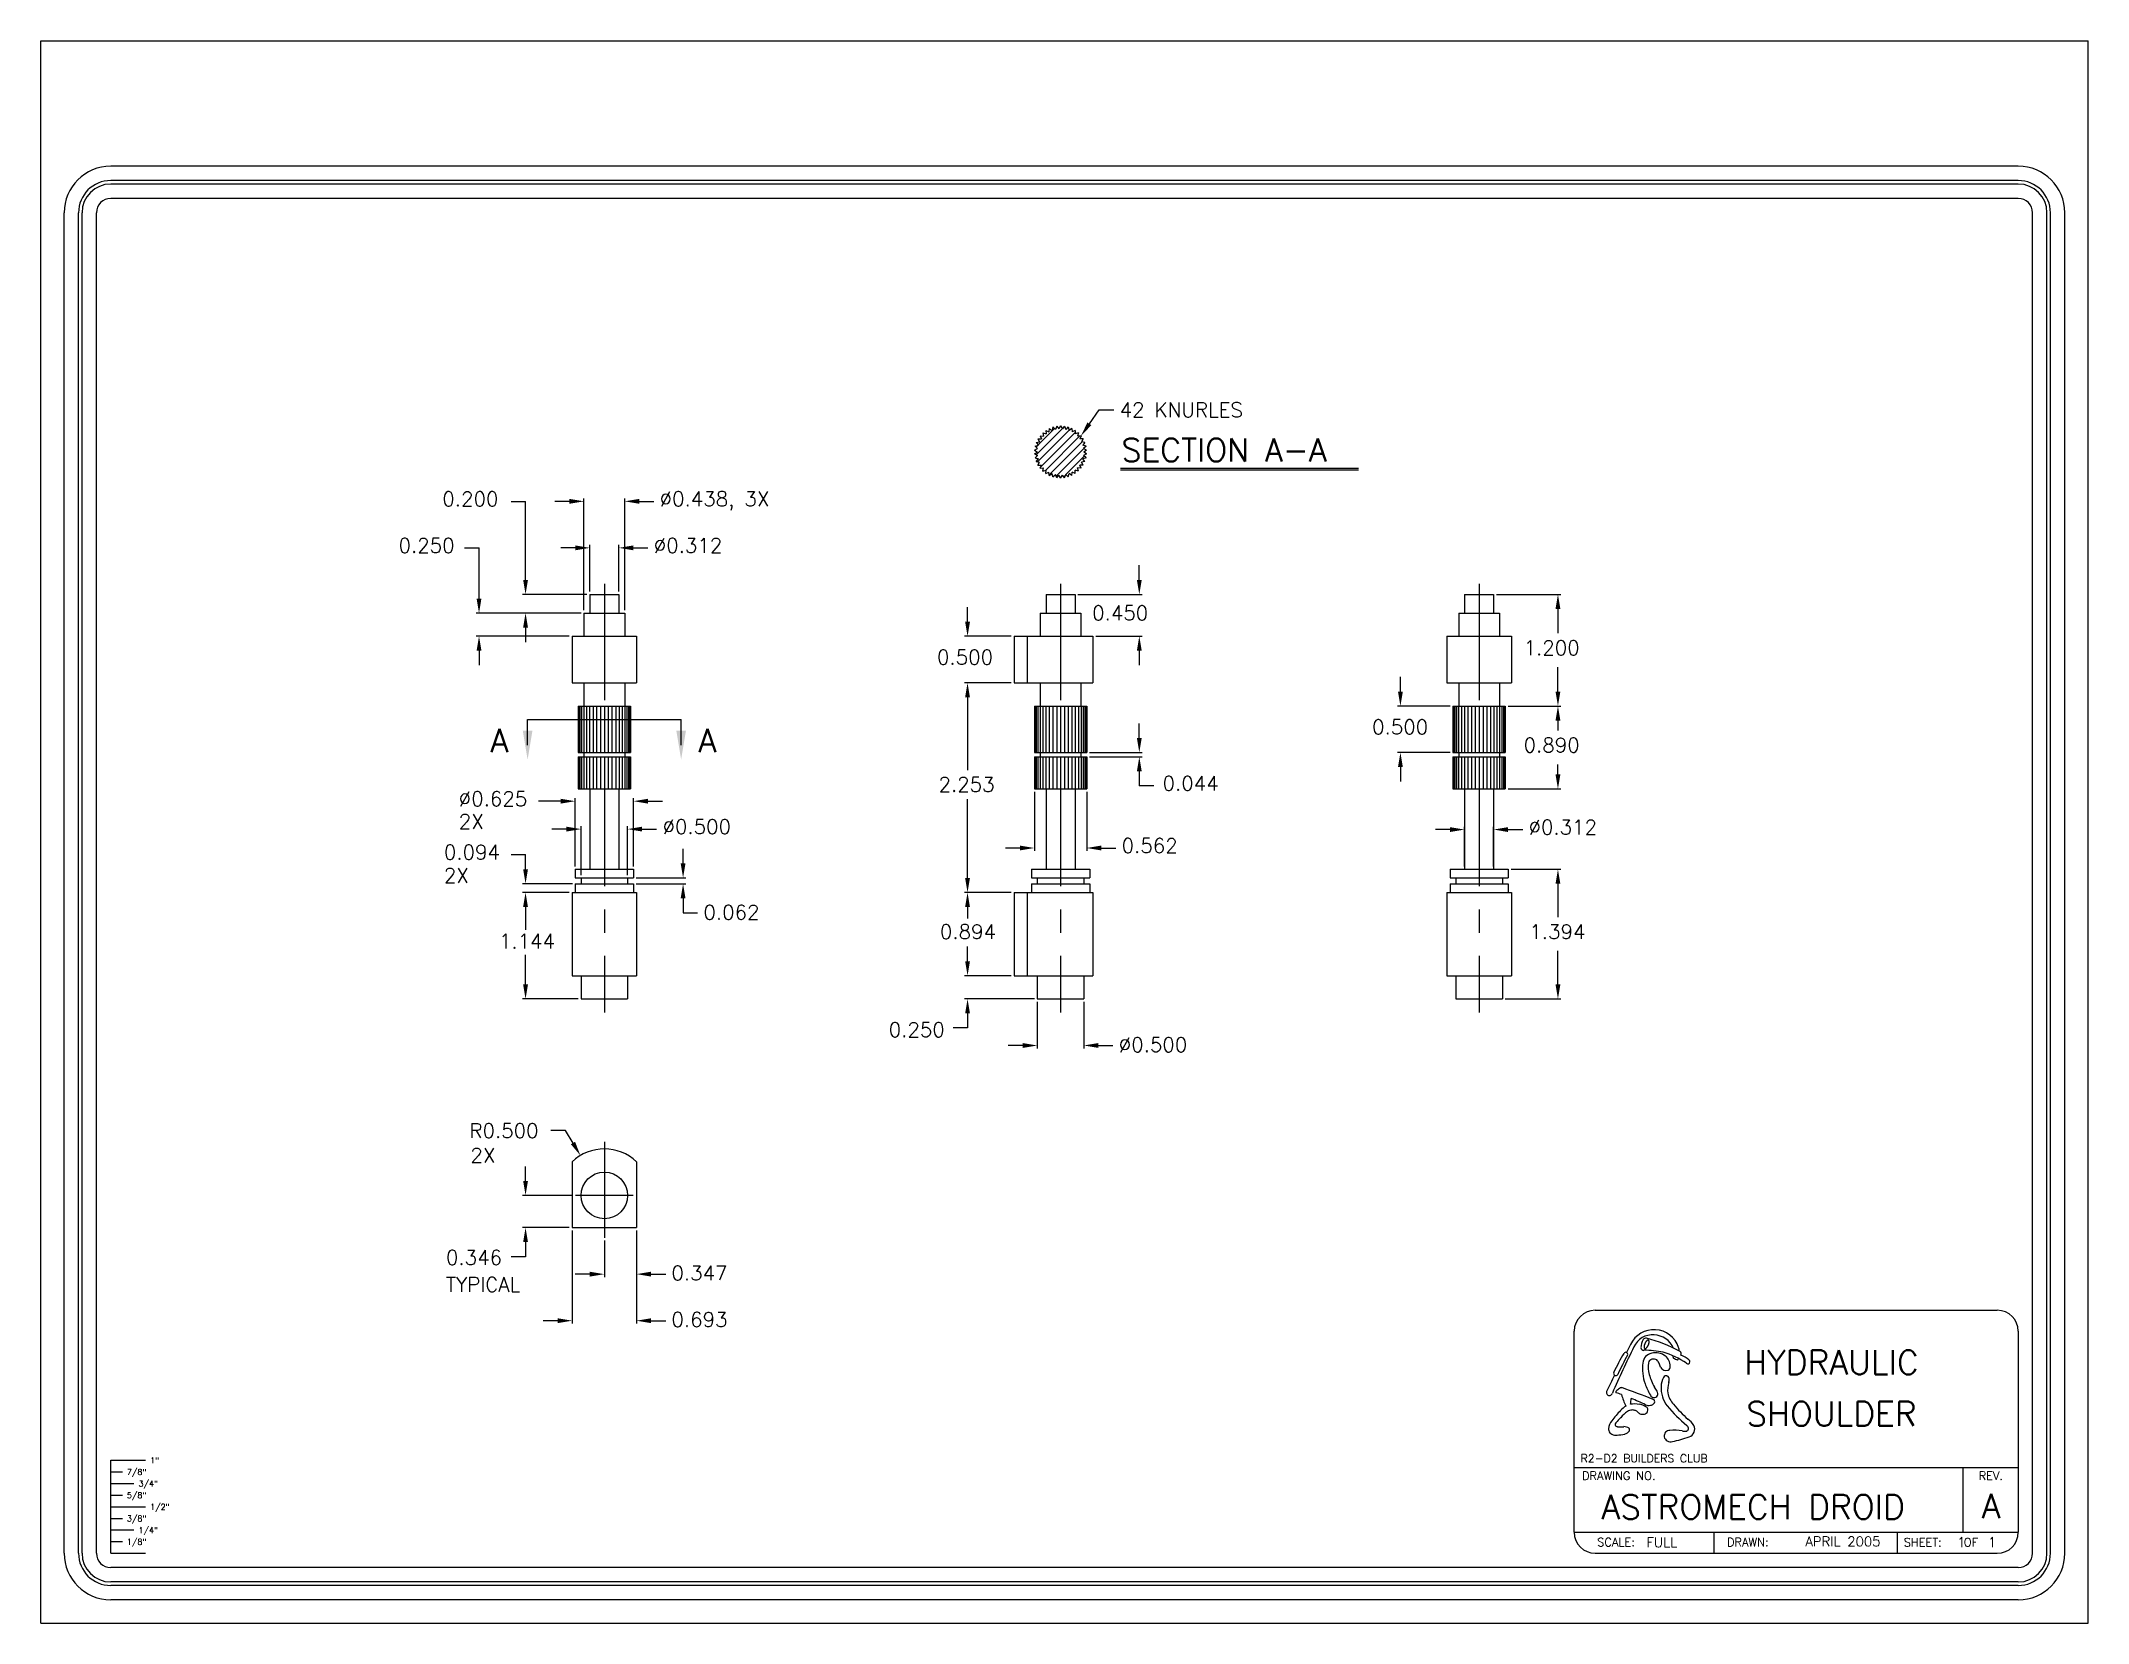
# Model space of a CAD drawing. Extents: x 0 to 22, y 0 to 17.
import ezdxf
from ezdxf.enums import TextEntityAlignment as Align

# ---------------------------------------------------------------- set-up
doc = ezdxf.new("R2010")
doc.units = 0
doc.linetypes.add('CENTER', pattern=[2, 1.25, -0.25, 0.25, -0.25])
doc.layers.get('0').update_dxf_attribs({"linetype": 'CONTINUOUS'})
for name, color, linetype in [('DIMENSION', 1, 'CONTINUOUS'), ('FORM', 5, 'CONTINUOUS'), ('SHOULDER_-_HYDRAULIC', 7, 'CONTINUOUS')]:
    doc.layers.add(name, color=color, linetype=linetype)
doc.styles.get("Standard").update_dxf_attribs({"font": 'simplex.shx'})

msp = doc.modelspace()

# ---------------------------------------------------------------- linework, layer by layer
for p, q in [((0, 0), (0, 17)), ((0, 17), (22, 17)), ((22, 0), (22, 17)), ((0.75, 0.75), (0.75, 1.75)), ((0.75, 1.75), (1.125, 1.75)), ((0.75, 1.625), (0.875, 1.625)), ((0.75, 1.5), (1, 1.5)), ((0.75, 1.375), (0.875, 1.375)), ((0.75, 1.25), (1.125, 1.25)), ((0.75, 1.125), (0.875, 1.125)), ((0.75, 1), (1, 1)), ((0.75, 0.875), (0.875, 0.875)), ((0.75, 0.75), (1.125, 0.75)), ((0, 0), (22, 0))]:
    msp.add_line(p, q)
at = {"layer": 'DIMENSION'}
for p, q in [((11.268, 12.886), (11.373, 13.036)), ((11.373, 13.036), (11.529, 13.036)), ((11.602, 12.41), (14.158, 12.41)), ((11.602, 12.39), (14.158, 12.39)), ((5.052, 12.053), (5.208, 12.053)), ((5.208, 11.209), (5.208, 12.053)), ((5.679, 12.053), (5.523, 12.053)), ((5.836, 10.884), (5.836, 12.084)), ((6.274, 10.884), (6.274, 12.084)), ((6.43, 12.053), (6.586, 12.053)), ((4.552, 11.553), (4.708, 11.553)), ((4.708, 11.009), (4.708, 11.553)), ((5.742, 11.553), (5.586, 11.553)), ((5.899, 11.084), (5.899, 11.584)), ((6.211, 11.084), (6.211, 11.584)), ((6.367, 11.553), (6.523, 11.553)), ((11.804, 11.209), (11.804, 11.366)), ((5.867, 11.053), (5.177, 11.053)), ((11.145, 11.053), (11.835, 11.053)), ((15.643, 11.053), (16.334, 11.053)), ((5.804, 10.853), (4.677, 10.853)), ((5.804, 10.853), (5.177, 10.853)), ((9.958, 10.759), (9.958, 10.916)), ((16.303, 10.897), (16.303, 10.635)), ((5.677, 10.603), (4.677, 10.603)), ((5.208, 10.697), (5.208, 10.541)), ((10.427, 10.603), (9.927, 10.603)), ((11.335, 10.603), (11.835, 10.603)), ((4.708, 10.447), (4.708, 10.291)), ((11.804, 10.447), (11.804, 10.291)), ((14.61, 10.009), (14.61, 10.166)), ((16.303, 10.009), (16.303, 10.272)), ((10.427, 10.103), (9.927, 10.103)), ((10.427, 10.103), (9.927, 10.103)), ((9.958, 9.947), (9.958, 9.791)), ((9.958, 9.947), (9.958, 9.163)), ((5.23, 9.434), (5.23, 9.709)), ((5.23, 9.709), (6.88, 9.709)), ((6.88, 9.434), (6.88, 9.709)), ((15.144, 9.853), (14.578, 9.853)), ((15.768, 9.853), (16.334, 9.853)), ((15.768, 9.853), (16.334, 9.853)), ((16.303, 9.697), (16.303, 9.59)), ((11.804, 9.509), (11.804, 9.666)), ((11.27, 9.353), (11.835, 9.353)), ((11.27, 9.309), (11.835, 9.309)), ((15.144, 9.353), (14.578, 9.353)), ((11.804, 9.153), (11.804, 8.997)), ((14.61, 9.197), (14.61, 9.041)), ((16.303, 9.119), (16.303, 9.227)), ((5.586, 8.831), (5.348, 8.831)), ((5.742, 8.131), (5.742, 8.862)), ((6.367, 8.131), (6.367, 8.862)), ((6.523, 8.831), (6.68, 8.831)), ((9.958, 8.006), (9.958, 8.854)), ((10.677, 8.932), (10.677, 8.297)), ((11.239, 8.932), (11.239, 8.297)), ((11.96, 8.997), (11.804, 8.997)), ((15.768, 8.963), (16.334, 8.963)), ((5.648, 8.531), (5.492, 8.531)), ((5.805, 8.037), (5.805, 8.562)), ((6.305, 8.037), (6.305, 8.562)), ((6.461, 8.531), (6.617, 8.531)), ((15.144, 8.526), (14.988, 8.526)), ((15.3, 8.131), (15.3, 8.557)), ((15.612, 8.131), (15.612, 8.557)), ((15.768, 8.526), (15.925, 8.526)), ((5.052, 8.257), (5.208, 8.257)), ((5.208, 8.1), (5.208, 8.257)), ((6.901, 8.162), (6.901, 8.319)), ((10.521, 8.328), (10.365, 8.328)), ((11.395, 8.328), (11.552, 8.328)), ((5.711, 7.944), (5.177, 7.944)), ((6.398, 8.006), (6.932, 8.006)), ((6.398, 7.944), (6.932, 7.944)), ((15.8, 8.1), (16.334, 8.1)), ((16.303, 7.944), (16.303, 7.585)), ((5.677, 7.85), (5.177, 7.85)), ((5.677, 7.85), (5.177, 7.85)), ((6.901, 7.788), (6.901, 7.632)), ((10.427, 7.85), (9.927, 7.85)), ((10.427, 7.85), (9.927, 7.85)), ((5.208, 7.694), (5.208, 7.45)), ((6.901, 7.632), (7.057, 7.632)), ((9.958, 7.694), (9.958, 7.572)), ((9.958, 7.112), (9.958, 7.27)), ((5.208, 6.862), (5.208, 7.179)), ((16.303, 6.862), (16.303, 7.222)), ((10.427, 6.956), (9.927, 6.956)), ((10.427, 6.956), (9.927, 6.956)), ((5.773, 6.706), (5.177, 6.706)), ((10.677, 6.706), (9.927, 6.706)), ((10.708, 6.675), (10.708, 6.175)), ((11.208, 6.675), (11.208, 6.175)), ((15.737, 6.706), (16.334, 6.706)), ((9.958, 6.394), (9.802, 6.394)), ((9.958, 6.55), (9.958, 6.394)), ((10.552, 6.206), (10.396, 6.206)), ((11.364, 6.206), (11.521, 6.206)), ((5.637, 5.292), (5.481, 5.292)), ((5.718, 5.158), (5.637, 5.292)), ((5.208, 4.751), (5.208, 4.907)), ((5.713, 4.595), (5.177, 4.595)), ((5.677, 4.249), (5.177, 4.249)), ((5.708, 4.218), (5.708, 3.218)), ((6.401, 4.218), (6.401, 3.218)), ((6.401, 4.218), (6.401, 3.718)), ((5.208, 4.093), (5.208, 3.936)), ((6.055, 4.11), (6.055, 3.718)), ((5.208, 3.936), (5.052, 3.936)), ((5.898, 3.749), (5.742, 3.749)), ((6.557, 3.749), (6.714, 3.749)), ((5.552, 3.249), (5.396, 3.249)), ((6.557, 3.249), (6.714, 3.249))]:
    msp.add_line(p, q, dxfattribs=at)
for points in [[(11.289, 12.871), (11.178, 12.758), (11.246, 12.901)], [(5.679, 12.079), (5.679, 12.027), (5.836, 12.053)], [(6.43, 12.079), (6.43, 12.027), (6.274, 12.053)], [(5.742, 11.579), (5.742, 11.527), (5.899, 11.553)], [(6.367, 11.579), (6.367, 11.527), (6.211, 11.553)], [(4.682, 11.009), (4.734, 11.009), (4.708, 10.853)], [(5.182, 11.209), (5.234, 11.209), (5.208, 11.053)], [(11.778, 11.209), (11.83, 11.209), (11.804, 11.053)], [(16.277, 10.897), (16.329, 10.897), (16.303, 11.053)], [(5.182, 10.697), (5.234, 10.697), (5.208, 10.853)], [(4.682, 10.447), (4.734, 10.447), (4.708, 10.603)], [(9.932, 10.759), (9.984, 10.759), (9.958, 10.603)], [(11.778, 10.447), (11.83, 10.447), (11.804, 10.603)], [(9.932, 9.947), (9.984, 9.947), (9.958, 10.103)], [(9.932, 9.947), (9.984, 9.947), (9.958, 10.103)], [(14.584, 10.009), (14.636, 10.009), (14.61, 9.853)], [(16.277, 10.009), (16.329, 10.009), (16.303, 9.853)], [(16.277, 9.697), (16.329, 9.697), (16.303, 9.853)], [(5.178, 9.59), (5.282, 9.59), (5.23, 9.278)], [(6.932, 9.59), (6.828, 9.59), (6.88, 9.278)], [(11.778, 9.509), (11.83, 9.509), (11.804, 9.353)], [(11.778, 9.153), (11.83, 9.153), (11.804, 9.309)], [(14.584, 9.197), (14.636, 9.197), (14.61, 9.353)], [(16.277, 9.119), (16.329, 9.119), (16.303, 8.963)], [(5.586, 8.857), (5.586, 8.805), (5.742, 8.831)], [(6.523, 8.857), (6.523, 8.805), (6.367, 8.831)], [(5.648, 8.557), (5.648, 8.505), (5.805, 8.531)], [(6.461, 8.557), (6.461, 8.505), (6.305, 8.531)], [(15.144, 8.552), (15.144, 8.5), (15.3, 8.526)], [(15.768, 8.552), (15.768, 8.5), (15.612, 8.526)], [(6.875, 8.162), (6.927, 8.162), (6.901, 8.006)], [(10.521, 8.354), (10.521, 8.302), (10.677, 8.328)], [(11.395, 8.354), (11.395, 8.302), (11.239, 8.328)], [(5.182, 8.1), (5.234, 8.1), (5.208, 7.944)], [(6.875, 7.788), (6.927, 7.788), (6.901, 7.944)], [(9.932, 8.006), (9.984, 8.006), (9.958, 7.85)], [(16.329, 7.944), (16.277, 7.944), (16.303, 8.1)], [(5.182, 7.694), (5.234, 7.694), (5.208, 7.85)], [(5.182, 7.694), (5.234, 7.694), (5.208, 7.85)], [(9.932, 7.694), (9.984, 7.694), (9.958, 7.85)], [(9.932, 7.112), (9.984, 7.112), (9.958, 6.956)], [(9.932, 7.112), (9.984, 7.112), (9.958, 6.956)], [(5.182, 6.862), (5.234, 6.862), (5.208, 6.706)], [(16.329, 6.862), (16.277, 6.862), (16.303, 6.706)], [(9.932, 6.55), (9.984, 6.55), (9.958, 6.706)], [(10.552, 6.232), (10.552, 6.18), (10.708, 6.206)], [(11.364, 6.232), (11.364, 6.18), (11.208, 6.206)], [(5.74, 5.171), (5.695, 5.145), (5.798, 5.024)], [(5.182, 4.751), (5.234, 4.751), (5.208, 4.595)], [(5.182, 4.093), (5.234, 4.093), (5.208, 4.249)], [(5.898, 3.775), (5.898, 3.723), (6.055, 3.749)], [(6.557, 3.775), (6.557, 3.723), (6.401, 3.749)], [(5.552, 3.275), (5.552, 3.223), (5.708, 3.249)], [(6.557, 3.275), (6.557, 3.223), (6.401, 3.249)]]:
    msp.add_solid(points, dxfattribs=at)
at = {"layer": 'FORM'}
for p, q in [((21.25, 15.654), (0.75, 15.654)), ((21.25, 15.5), (0.75, 15.5)), ((21.25, 15.462), (0.75, 15.462)), ((21.25, 15.308), (0.75, 15.308)), ((0.25, 0.75), (0.25, 15.154)), ((0.404, 0.75), (0.404, 15.154)), ((0.442, 0.75), (0.442, 15.154)), ((0.596, 0.75), (0.596, 15.154)), ((21.404, 0.75), (21.404, 15.154)), ((21.558, 0.75), (21.558, 15.154)), ((21.596, 0.75), (21.596, 15.154)), ((21.75, 0.75), (21.75, 15.154)), ((21.25, 0.596), (0.75, 0.596)), ((21.25, 0.442), (0.75, 0.442)), ((21.25, 0.404), (0.75, 0.404)), ((21.25, 0.25), (0.75, 0.25))]:
    msp.add_line(p, q, dxfattribs=at)
at = {"layer": 'FORM', "linetype": 'CONTINUOUS'}
for p, q in [((16.703, 3.361), (21.025, 3.361)), ((16.478, 0.975), (16.478, 3.136)), ((21.25, 3.136), (21.25, 0.975)), ((16.478, 1.673), (21.25, 1.673)), ((20.655, 1.673), (20.655, 0.975)), ((16.478, 0.975), (21.25, 0.975)), ((17.978, 0.975), (17.978, 0.75)), ((19.95, 0.972), (19.95, 0.747)), ((16.703, 0.75), (21.025, 0.75))]:
    msp.add_line(p, q, dxfattribs=at)
at = {"layer": 'FORM', "color": 1}
msp.add_polyline3d([(17.276, 3.04, 0), (17.275, 3.041, 0), (17.274, 3.041, 0), (17.273, 3.041, 0), (17.272, 3.041, 0), (17.27, 3.041, 0), (17.269, 3.041, 0), (17.268, 3.04, 0), (17.267, 3.04, 0), (17.266, 3.039, 0), (17.265, 3.039, 0), (17.263, 3.038, 0), (17.262, 3.037, 0), (17.261, 3.036, 0), (17.259, 3.035, 0), (17.258, 3.034, 0), (17.257, 3.033, 0), (17.255, 3.032, 0), (17.254, 3.03, 0), (17.253, 3.029, 0), (17.252, 3.027, 0), (17.25, 3.025, 0), (17.249, 3.024, 0), (17.248, 3.022, 0), (17.246, 3.02, 0), (17.245, 3.018, 0), (17.244, 3.016, 0), (17.243, 3.014, 0), (17.242, 3.012, 0), (17.241, 3.01, 0), (17.239, 3.008, 0), (17.238, 3.006, 0), (17.237, 3.003, 0), (17.236, 3.001, 0), (17.236, 2.999, 0), (17.235, 2.997, 0), (17.234, 2.995, 0), (17.233, 2.992, 0), (17.233, 2.99, 0), (17.232, 2.988, 0), (17.231, 2.986, 0), (17.231, 2.983, 0), (17.23, 2.981, 0), (17.23, 2.979, 0), (17.23, 2.977, 0), (17.229, 2.975, 0), (17.229, 2.973, 0), (17.229, 2.971, 0), (17.229, 2.969, 0), (17.229, 2.968, 0), (17.229, 2.966, 0), (17.229, 2.964, 0), (17.229, 2.962, 0), (17.23, 2.961, 0), (17.23, 2.96, 0), (17.23, 2.958, 0), (17.231, 2.957, 0), (17.231, 2.956, 0), (17.232, 2.955, 0), (17.232, 2.954, 0), (17.233, 2.953, 0), (17.234, 2.952, 0), (17.234, 2.951, 0), (17.235, 2.951, 0), (17.236, 2.95, 0), (17.237, 2.95, 0), (17.238, 2.95, 0), (17.239, 2.95, 0), (17.24, 2.95, 0), (17.241, 2.95, 0), (17.242, 2.95, 0), (17.244, 2.95, 0), (17.245, 2.951, 0), (17.246, 2.951, 0), (17.247, 2.952, 0), (17.248, 2.953, 0), (17.25, 2.953, 0), (17.251, 2.954, 0), (17.252, 2.955, 0), (17.254, 2.957, 0), (17.255, 2.958, 0), (17.256, 2.959, 0), (17.258, 2.961, 0), (17.259, 2.962, 0), (17.26, 2.964, 0), (17.262, 2.965, 0), (17.263, 2.967, 0), (17.264, 2.969, 0), (17.265, 2.971, 0), (17.267, 2.973, 0), (17.268, 2.975, 0), (17.269, 2.977, 0), (17.27, 2.979, 0), (17.271, 2.981, 0), (17.272, 2.983, 0), (17.273, 2.985, 0), (17.274, 2.987, 0), (17.275, 2.989, 0), (17.276, 2.992, 0), (17.277, 2.994, 0), (17.278, 2.996, 0), (17.279, 2.998, 0), (17.279, 3.001, 0), (17.28, 3.003, 0), (17.28, 3.005, 0), (17.281, 3.007, 0), (17.282, 3.009, 0), (17.282, 3.011, 0), (17.282, 3.014, 0), (17.282, 3.016, 0), (17.283, 3.018, 0), (17.283, 3.019, 0), (17.283, 3.021, 0), (17.283, 3.023, 0), (17.283, 3.025, 0), (17.283, 3.027, 0), (17.283, 3.028, 0), (17.282, 3.03, 0), (17.282, 3.031, 0), (17.282, 3.032, 0), (17.281, 3.034, 0), (17.281, 3.035, 0), (17.28, 3.036, 0), (17.279, 3.037, 0), (17.279, 3.038, 0), (17.278, 3.039, 0), (17.277, 3.039, 0), (17.276, 3.04, 0), (17.276, 3.04, 0)], dxfattribs=at)
at = {"layer": 'FORM'}
for centre, radius, start, end in [((0.75, 15.154), 0.5, 90, 180), ((21.25, 15.154), 0.5, 0, 90), ((0.75, 15.154), 0.346, 90, 180), ((0.75, 15.154), 0.308, 90, 180), ((21.25, 15.154), 0.346, 0, 90), ((21.25, 15.154), 0.308, 0, 90), ((0.75, 15.154), 0.154, 90, 180), ((21.25, 15.154), 0.154, 0, 90), ((0.75, 0.75), 0.5, 180, 270), ((0.75, 0.75), 0.346, 180, 270), ((0.75, 0.75), 0.308, 180, 270), ((0.75, 0.75), 0.154, 180, 270), ((21.25, 0.75), 0.5, 270, 0), ((21.25, 0.75), 0.346, 270, 0), ((21.25, 0.75), 0.308, 270, 0), ((21.25, 0.75), 0.154, 270, 0)]:
    msp.add_arc(centre, radius, start, end, dxfattribs=at)
at = {"layer": 'FORM', "linetype": 'CONTINUOUS'}
for centre, start, end in [((16.703, 3.136), 90, 180), ((21.025, 3.136), 360, 90), ((16.703, 0.975), 180, 270), ((21.025, 0.975), 270, 0)]:
    msp.add_arc(centre, 0.225, start, end, dxfattribs=at)
at = {"layer": 'FORM', "color": 7}
for centre, radius, start, end in [((17.335, 2.875), 0.278, 18.2326, 154.6361), ((17.32, 2.877), 0.22, 85.4854, 155.5007), ((17.329, 2.86), 0.236, 23.4687, 88.1516), ((26.447, -1.666), 10.415, 153.5831, 156.6069), ((24.943, -1.125), 8.874, 152.341, 152.9694), ((17.331, 2.785), 0.116, 99.8697, 175.5952), ((17.352, 2.722), 0.182, 54.1043, 102.9674), ((17.362, 2.758), 0.148, 0.8907, 49.1139), ((17.429, 2.913), 0.124, 333.247, 339.1268), ((17.418, 2.904), 0.19, 5.638, 17.7915), ((25.042, -1.414), 9.096, 153.3711, 154.604), ((17.677, 2.732), 0.466, 172.3003, 200.1263), ((17.548, 2.754), 0.276, 171.5259, 197.4947), ((17.322, 2.787), 0.048, 100.0375, 170.9848), ((17.867, 2.831), 0.604, 195.3231, 209.2908), ((17.324, 2.718), 0.117, 68.785, 94.7421), ((17.307, 2.762), 0.0871, 20.1831, 47.8338), ((17.16, 2.686), 0.253, 14.2811, 24.9473), ((17.465, 2.784), 0.0699, 210.2865, 287.2592), ((17.466, 2.624), 0.0332, 69.7642, 151.8988), ((17.462, 2.621), 0.0368, 357.6694, 65.2511), ((17.471, 2.753), 0.0394, 291.9673, 10.2011), ((17.547, 2.854), 0.00713, 157.3748, 243.1832), ((17.713, 3.159), 0.354, 241.5397, 249.3399), ((17.589, 2.831), 0.00392, 246.7424, 343.5507), ((17.418, 2.904), 0.19, 336.9972, 341.1119), ((16.856, 2.477), 0.0328, 161.1287, 346.893), ((16.933, 2.484), 0.00917, 120.5491, 251.4839), ((17.104, 2.316), 0.248, 124.2548, 135.0129), ((15.699, -0.948), 3.638, 69.2866, 70.2231), ((16.983, 2.502), 0.0272, 76.4452, 134.3635), ((18.095, 2.805), 1.164, 197.5192, 203.9815), ((13.996, -5.973), 9.014, 68.3272, 70.6061), ((18.01, 2.862), 0.824, 200.6463, 210.0465), ((17.335, 2.464), 0.0413, 201.5645, 38.0941), ((16.875, 2.223), 0.561, 28.4319, 33.8655), ((17.717, 2.521), 0.305, 175.9752, 218.045), ((17.588, 2.552), 0.175, 149.9608, 183.0164), ((17.771, 2.498), 0.289, 162.8186, 185.355), ((17.739, 2.527), 0.262, 192.3535, 222.302), ((17.375, 2.614), 0.123, 345.3619, 2.6057), ((18.526, 0.861), 2.105, 137.4564, 141.4055), ((17.686, 1.488), 1.009, 134.541, 138.9147), ((17.16, 2.124), 0.244, 121.505, 139.0958), ((17.302, 1.933), 0.424, 126.6804, 139.7871), ((17.098, 2.205), 0.0841, 90, 125.5975), ((16.737, 2.434), 0.354, 346.5241, 356.715), ((17.125, 2.025), 0.329, 81.0168, 97.6796), ((15.699, -0.948), 3.638, 64.8574, 67.5151), ((17.107, 2.24), 0.0497, 63.4627, 100.742), ((17.111, 2.214), 0.0734, 50.0038, 75.5417), ((17.242, 2.344), 0.112, 221.1819, 237.6838), ((17.146, 2.156), 0.197, 58.748, 81.1062), ((17.213, 2.333), 0.0899, 250.0839, 281.7545), ((17.226, 2.287), 0.0415, 277.7057, 342.6988), ((17.278, 2.412), 0.0742, 243.4858, 285.1066), ((17.236, 2.292), 0.0343, 329.1857, 69.5272), ((17.289, 2.401), 0.0619, 277.7873, 324.4296), ((17.319, 2.379), 0.0245, 325.5245, 75.3405), ((18.685, 3.332), 1.567, 219.6028, 230.5002), ((18.64, 3.253), 1.419, 219.5063, 228.4276), ((17, 2.075), 0.155, 140.5469, 175.5193), ((16.89, 2.087), 0.0444, 178.8843, 204.47), ((16.904, 2.08), 0.0554, 192.6455, 248.2224), ((16.928, 2.126), 0.107, 245.4026, 275.4098), ((16.937, 2.134), 0.0204, 124.2549, 201.2233), ((16.943, 2.137), 0.0267, 201.8253, 267.1645), ((16.926, 2.426), 0.406, 271.6993, 283.3954), ((16.976, 2.347), 0.24, 261.666, 278.334), ((17.014, 2.023), 0.0874, 52.9907, 91.7489), ((16.999, 2.117), 0.0895, 283.5752, 324.5897), ((17.05, 2.075), 0.0238, 337.1416, 47.565), ((17.505, 2.009), 0.0608, 88.4325, 186.6263), ((17.514, 2.021), 0.0727, 195.7266, 285.3807), ((17.556, 1.522), 0.55, 81.4266, 95.2081), ((17.428, 2.665), 0.721, 278.3733, 293.1521), ((17.67, 2.211), 0.149, 257.5181, 277.231), ((17.658, 2.085), 0.0481, 12.0254, 52.1436), ((17.679, 2.089), 0.0274, 292.2603, 12.8674), ((17.545, 1.983), 0.259, 32.9711, 53.7284), ((17.686, 2.084), 0.0865, 287.7475, 27.3521)]:
    msp.add_arc(centre, radius, start, end, dxfattribs=at)
at = {"layer": 'FORM', "color": 5}
for centre, radius, start, end in [((18.671, 1.878), 1.947, 148.4149, 155.1985), ((19.048, 1.745), 2.296, 150.4088, 156.2074), ((17.032, 2.888), 0.0215, 335.3232, 152.6722), ((17.33, 2.97), 0.135, 145.6086, 184.3667), ((17.226, 2.961), 0.0308, 183.998, 273.3138), ((17.247, 3.028), 0.0336, 75.2447, 147.693), ((17.221, 1.871), 1.06, 78.393, 89.648), ((16.847, 1.492), 1.621, 61.6372, 75.392), ((17.209, 2.116), 0.825, 54.9325, 74.1529), ((17.586, 2.891), 0.041, 342.6983, 41.6728), ((17.427, 2.454), 0.469, 52.7669, 65.0636), ((16.926, 2.683), 0.0245, 152.1811, 330.991), ((17.698, 2.808), 0.023, 227.6203, 57.4121)]:
    msp.add_arc(centre, radius, start, end, dxfattribs=at)
at = {"layer": 'SHOULDER_-_HYDRAULIC'}
for p, q in [((10.697, 12.553), (10.976, 12.832)), ((10.711, 12.478), (11.049, 12.817)), ((10.716, 12.661), (10.892, 12.836)), ((10.745, 12.424), (11.115, 12.794)), ((10.767, 12.789), (10.803, 12.778)), ((10.767, 12.789), (10.775, 12.753)), ((10.8, 12.815), (10.833, 12.799)), ((10.8, 12.815), (10.803, 12.778)), ((10.836, 12.836), (10.833, 12.799)), ((10.836, 12.836), (10.867, 12.815)), ((10.875, 12.852), (10.867, 12.815)), ((10.875, 12.852), (10.903, 12.826)), ((10.916, 12.861), (10.903, 12.826)), ((10.916, 12.861), (10.939, 12.832)), ((10.916, 12.861), (10.916, 12.861)), ((10.958, 12.864), (10.939, 12.832)), ((10.958, 12.864), (10.977, 12.832)), ((11, 12.861), (10.977, 12.832)), ((10.981, 12.837), (11.001, 12.857)), ((11, 12.861), (11.014, 12.826)), ((11.041, 12.852), (11.014, 12.826)), ((11.041, 12.852), (11.049, 12.815)), ((11.08, 12.836), (11.049, 12.815)), ((11.08, 12.836), (11.083, 12.799)), ((11.116, 12.815), (11.083, 12.799)), ((11.116, 12.815), (11.114, 12.778)), ((11.149, 12.789), (11.114, 12.778)), ((11.149, 12.789), (11.141, 12.753)), ((10.678, 12.604), (10.711, 12.62)), ((10.678, 12.604), (10.709, 12.583)), ((10.678, 12.562), (10.709, 12.583)), ((10.678, 12.562), (10.711, 12.546)), ((10.684, 12.646), (10.72, 12.657)), ((10.684, 12.646), (10.711, 12.62)), ((10.684, 12.521), (10.711, 12.546)), ((10.693, 12.637), (10.709, 12.653)), ((10.697, 12.686), (10.733, 12.691)), ((10.697, 12.686), (10.72, 12.657)), ((10.715, 12.724), (10.752, 12.724)), ((10.715, 12.724), (10.733, 12.691)), ((10.738, 12.758), (10.775, 12.753)), ((10.738, 12.758), (10.752, 12.724)), ((10.795, 12.386), (11.165, 12.756)), ((10.836, 12.338), (11.188, 12.69)), ((10.909, 12.323), (11.206, 12.62)), ((11.178, 12.758), (11.141, 12.753)), ((11.178, 12.758), (11.164, 12.724)), ((11.201, 12.724), (11.164, 12.724)), ((11.201, 12.724), (11.183, 12.691)), ((11.22, 12.686), (11.183, 12.691)), ((11.22, 12.686), (11.196, 12.657)), ((11.232, 12.646), (11.196, 12.657)), ((11.232, 12.646), (11.205, 12.62)), ((11.238, 12.604), (11.205, 12.62)), ((11.238, 12.562), (11.205, 12.546)), ((11.232, 12.521), (11.205, 12.546)), ((11.238, 12.604), (11.208, 12.583)), ((11.238, 12.562), (11.208, 12.583)), ((11.223, 12.638), (11.232, 12.646)), ((11.234, 12.56), (11.237, 12.563)), ((10.684, 12.521), (10.72, 12.51)), ((10.697, 12.48), (10.72, 12.51)), ((10.697, 12.48), (10.733, 12.475)), ((10.715, 12.443), (10.733, 12.475)), ((10.715, 12.443), (10.752, 12.443)), ((10.738, 12.408), (10.752, 12.443)), ((10.738, 12.408), (10.775, 12.413)), ((10.767, 12.377), (10.775, 12.413)), ((10.767, 12.377), (10.803, 12.388)), ((10.8, 12.351), (10.803, 12.388)), ((10.8, 12.351), (10.833, 12.367)), ((10.836, 12.33), (10.833, 12.367)), ((10.836, 12.33), (10.867, 12.351)), ((10.875, 12.315), (10.867, 12.351)), ((10.875, 12.315), (10.903, 12.34)), ((10.916, 12.305), (10.903, 12.34)), ((10.916, 12.305), (10.939, 12.334)), ((10.958, 12.302), (10.939, 12.334)), ((10.958, 12.302), (10.977, 12.334)), ((11, 12.305), (10.977, 12.334)), ((10.991, 12.317), (11.013, 12.339)), ((11, 12.305), (11.014, 12.34)), ((11.014, 12.34), (11.213, 12.538)), ((11.041, 12.315), (11.014, 12.34)), ((11.041, 12.315), (11.049, 12.351)), ((11.08, 12.33), (11.049, 12.351)), ((11.08, 12.33), (11.083, 12.367)), ((11.116, 12.351), (11.083, 12.367)), ((11.116, 12.351), (11.114, 12.388)), ((11.149, 12.377), (11.114, 12.388)), ((11.114, 12.352), (11.116, 12.354)), ((11.149, 12.377), (11.141, 12.413)), ((11.178, 12.408), (11.141, 12.413)), ((11.142, 12.379), (11.147, 12.385)), ((11.178, 12.408), (11.164, 12.443)), ((11.201, 12.443), (11.164, 12.443)), ((11.171, 12.409), (11.176, 12.413)), ((11.22, 12.48), (11.183, 12.475)), ((11.201, 12.443), (11.183, 12.475)), ((11.232, 12.521), (11.196, 12.51)), ((11.22, 12.48), (11.196, 12.51)), ((5.899, 11.053), (6.211, 11.053)), ((5.899, 11.053), (5.899, 10.853)), ((6.211, 11.053), (6.211, 10.853)), ((10.802, 11.053), (11.114, 11.053)), ((10.802, 11.053), (10.802, 10.853)), ((11.114, 11.053), (11.114, 10.853)), ((15.3, 11.053), (15.612, 11.053)), ((15.3, 11.053), (15.3, 10.853)), ((15.612, 11.053), (15.612, 10.853)), ((5.836, 10.853), (6.274, 10.853)), ((5.836, 10.853), (5.836, 10.603)), ((6.274, 10.853), (6.274, 10.603)), ((10.739, 10.853), (10.739, 10.603)), ((10.739, 10.853), (11.177, 10.853)), ((11.177, 10.853), (11.177, 10.603)), ((15.237, 10.853), (15.237, 10.603)), ((15.237, 10.853), (15.675, 10.853)), ((15.675, 10.853), (15.675, 10.603)), ((5.708, 10.603), (6.401, 10.603)), ((5.708, 10.603), (5.708, 10.103)), ((6.401, 10.603), (6.401, 10.103)), ((10.458, 10.603), (11.304, 10.603)), ((10.458, 10.603), (10.458, 10.103)), ((10.598, 10.603), (10.598, 10.103)), ((11.304, 10.603), (11.304, 10.103)), ((15.11, 10.603), (15.803, 10.603)), ((15.11, 10.603), (15.11, 10.103)), ((15.803, 10.603), (15.803, 10.103)), ((5.708, 10.103), (6.401, 10.103)), ((5.836, 10.103), (5.836, 9.853)), ((6.274, 10.103), (6.274, 9.853)), ((10.458, 10.103), (11.304, 10.103)), ((10.739, 10.103), (10.739, 9.853)), ((11.177, 10.103), (11.177, 9.853)), ((15.11, 10.103), (15.803, 10.103)), ((15.237, 10.103), (15.237, 9.853)), ((15.675, 10.103), (15.675, 9.853)), ((5.774, 9.853), (6.336, 9.853)), ((5.774, 9.853), (5.774, 9.353)), ((5.774, 9.853), (5.774, 9.353)), ((5.781, 9.853), (5.781, 9.353)), ((5.793, 9.853), (5.793, 9.353)), ((5.811, 9.853), (5.811, 9.353)), ((5.835, 9.853), (5.835, 9.353)), ((5.864, 9.853), (5.864, 9.353)), ((5.896, 9.853), (5.896, 9.353)), ((5.933, 9.853), (5.933, 9.353)), ((5.972, 9.853), (5.972, 9.353)), ((6.013, 9.853), (6.013, 9.353)), ((6.055, 9.853), (6.055, 9.353)), ((6.097, 9.853), (6.097, 9.353)), ((6.137, 9.853), (6.137, 9.353)), ((6.177, 9.853), (6.177, 9.353)), ((6.213, 9.853), (6.213, 9.353)), ((6.246, 9.853), (6.246, 9.353)), ((6.274, 9.853), (6.274, 9.353)), ((6.298, 9.853), (6.298, 9.353)), ((6.316, 9.853), (6.316, 9.353)), ((6.329, 9.853), (6.329, 9.353)), ((6.335, 9.853), (6.335, 9.353)), ((6.336, 9.853), (6.336, 9.353)), ((10.677, 9.853), (10.677, 9.353)), ((10.677, 9.853), (11.239, 9.853)), ((10.678, 9.853), (10.678, 9.353)), ((10.684, 9.853), (10.684, 9.353)), ((10.697, 9.853), (10.697, 9.353)), ((10.715, 9.853), (10.715, 9.353)), ((10.738, 9.853), (10.738, 9.353)), ((10.767, 9.853), (10.767, 9.353)), ((10.8, 9.853), (10.8, 9.353)), ((10.836, 9.853), (10.836, 9.353)), ((10.875, 9.853), (10.875, 9.353)), ((10.916, 9.853), (10.916, 9.353)), ((10.958, 9.853), (10.958, 9.353)), ((11, 9.853), (11, 9.353)), ((11.041, 9.853), (11.041, 9.353)), ((11.08, 9.853), (11.08, 9.353)), ((11.116, 9.853), (11.116, 9.353)), ((11.149, 9.853), (11.149, 9.353)), ((11.178, 9.853), (11.178, 9.353)), ((11.201, 9.853), (11.201, 9.353)), ((11.22, 9.853), (11.22, 9.353)), ((11.232, 9.853), (11.232, 9.353)), ((11.238, 9.853), (11.238, 9.353)), ((11.239, 9.853), (11.239, 9.353)), ((15.175, 9.853), (15.737, 9.853)), ((15.175, 9.853), (15.175, 9.353)), ((15.176, 9.853), (15.176, 9.353)), ((15.182, 9.853), (15.182, 9.353)), ((15.195, 9.853), (15.195, 9.353)), ((15.213, 9.853), (15.213, 9.353)), ((15.236, 9.853), (15.236, 9.353)), ((15.265, 9.853), (15.265, 9.353)), ((15.298, 9.853), (15.298, 9.353)), ((15.334, 9.853), (15.334, 9.353)), ((15.373, 9.853), (15.373, 9.353)), ((15.414, 9.853), (15.414, 9.353)), ((15.456, 9.853), (15.456, 9.353)), ((15.498, 9.853), (15.498, 9.353)), ((15.539, 9.853), (15.539, 9.353)), ((15.578, 9.853), (15.578, 9.353)), ((15.614, 9.853), (15.614, 9.353)), ((15.647, 9.853), (15.647, 9.353)), ((15.676, 9.853), (15.676, 9.353)), ((15.699, 9.853), (15.699, 9.353)), ((15.718, 9.853), (15.718, 9.353)), ((15.73, 9.853), (15.73, 9.353)), ((15.736, 9.853), (15.736, 9.353)), ((15.737, 9.853), (15.737, 9.353)), ((5.774, 9.353), (6.336, 9.353)), ((5.774, 9.309), (5.774, 8.963)), ((5.774, 9.309), (5.774, 8.963)), ((5.774, 9.309), (6.336, 9.309)), ((5.781, 9.309), (5.781, 8.963)), ((5.793, 9.309), (5.793, 8.963)), ((5.811, 9.309), (5.811, 8.963)), ((5.835, 9.309), (5.835, 8.963)), ((5.836, 9.353), (5.836, 9.309)), ((5.864, 9.309), (5.864, 8.963)), ((5.896, 9.309), (5.896, 8.963)), ((5.933, 9.309), (5.933, 8.963)), ((5.972, 9.309), (5.972, 8.963)), ((6.013, 9.309), (6.013, 8.963)), ((6.055, 9.309), (6.055, 8.963)), ((6.097, 9.309), (6.097, 8.963)), ((6.137, 9.309), (6.137, 8.963)), ((6.177, 9.309), (6.177, 8.963)), ((6.213, 9.309), (6.213, 8.963)), ((6.246, 9.309), (6.246, 8.963)), ((6.274, 9.353), (6.274, 9.309)), ((6.274, 9.309), (6.274, 8.963)), ((6.298, 9.309), (6.298, 8.963)), ((6.316, 9.309), (6.316, 8.963)), ((6.329, 9.309), (6.329, 8.963)), ((6.335, 9.309), (6.335, 8.963)), ((6.336, 9.309), (6.336, 8.963)), ((10.677, 9.353), (11.239, 9.353)), ((10.677, 9.309), (11.239, 9.309)), ((10.677, 9.309), (10.677, 8.963)), ((10.678, 9.309), (10.678, 8.963)), ((10.684, 9.309), (10.684, 8.963)), ((10.697, 9.309), (10.697, 8.963)), ((10.715, 9.309), (10.715, 8.963)), ((10.738, 9.309), (10.738, 8.963)), ((10.739, 9.353), (10.739, 9.309)), ((10.767, 9.309), (10.767, 8.963)), ((10.8, 9.309), (10.8, 8.963)), ((10.836, 9.309), (10.836, 8.963)), ((10.875, 9.309), (10.875, 8.963)), ((10.916, 9.309), (10.916, 8.963)), ((10.958, 9.309), (10.958, 8.963)), ((11, 9.309), (11, 8.963)), ((11.041, 9.309), (11.041, 8.963)), ((11.08, 9.309), (11.08, 8.963)), ((11.116, 9.309), (11.116, 8.963)), ((11.149, 9.309), (11.149, 8.963)), ((11.177, 9.353), (11.177, 9.309)), ((11.178, 9.309), (11.178, 8.963)), ((11.201, 9.309), (11.201, 8.963)), ((11.22, 9.309), (11.22, 8.963)), ((11.232, 9.309), (11.232, 8.963)), ((11.238, 9.309), (11.238, 8.963)), ((11.239, 9.309), (11.239, 8.963)), ((15.175, 9.353), (15.737, 9.353)), ((15.175, 9.309), (15.175, 8.963)), ((15.175, 9.309), (15.737, 9.309)), ((15.176, 9.309), (15.176, 8.963)), ((15.182, 9.309), (15.182, 8.963)), ((15.195, 9.309), (15.195, 8.963)), ((15.213, 9.309), (15.213, 8.963)), ((15.236, 9.309), (15.236, 8.963)), ((15.237, 9.353), (15.237, 9.309)), ((15.265, 9.309), (15.265, 8.963)), ((15.298, 9.309), (15.298, 8.963)), ((15.334, 9.309), (15.334, 8.963)), ((15.373, 9.309), (15.373, 8.963)), ((15.414, 9.309), (15.414, 8.963)), ((15.456, 9.309), (15.456, 8.963)), ((15.498, 9.309), (15.498, 8.963)), ((15.539, 9.309), (15.539, 8.963)), ((15.578, 9.309), (15.578, 8.963)), ((15.614, 9.309), (15.614, 8.963)), ((15.647, 9.309), (15.647, 8.963)), ((15.675, 9.353), (15.675, 9.309)), ((15.676, 9.309), (15.676, 8.963)), ((15.699, 9.309), (15.699, 8.963)), ((15.718, 9.309), (15.718, 8.963)), ((15.73, 9.309), (15.73, 8.963)), ((15.736, 9.309), (15.736, 8.963)), ((15.737, 9.309), (15.737, 8.963)), ((5.774, 8.963), (6.336, 8.963)), ((5.899, 8.963), (5.899, 8.1)), ((6.211, 8.963), (6.211, 8.1)), ((10.677, 8.963), (11.239, 8.963)), ((10.802, 8.963), (10.802, 8.1)), ((11.114, 8.963), (11.114, 8.1)), ((15.175, 8.963), (15.737, 8.963)), ((15.3, 8.963), (15.3, 8.1)), ((15.612, 8.963), (15.612, 8.1)), ((5.742, 8.1), (6.367, 8.1)), ((5.742, 8.1), (5.742, 8.006)), ((5.742, 8.006), (6.367, 8.006)), ((5.742, 7.944), (6.367, 7.944)), ((5.742, 7.944), (5.742, 7.85)), ((5.805, 8.006), (5.805, 7.944)), ((6.305, 8.006), (6.305, 7.944)), ((6.367, 8.1), (6.367, 8.006)), ((6.367, 7.944), (6.367, 7.85)), ((10.646, 8.1), (11.271, 8.1)), ((10.646, 8.1), (10.646, 8.006)), ((10.646, 8.006), (11.271, 8.006)), ((10.646, 7.944), (10.646, 7.85)), ((10.646, 7.944), (11.271, 7.944)), ((10.708, 8.006), (10.708, 7.944)), ((11.208, 8.006), (11.208, 7.944)), ((11.271, 8.1), (11.271, 8.006)), ((11.271, 7.944), (11.271, 7.85)), ((15.144, 8.1), (15.769, 8.1)), ((15.144, 8.1), (15.144, 8.006)), ((15.144, 8.006), (15.769, 8.006)), ((15.144, 7.944), (15.144, 7.85)), ((15.144, 7.944), (15.769, 7.944)), ((15.206, 8.006), (15.206, 7.944)), ((15.706, 8.006), (15.706, 7.944)), ((15.769, 8.1), (15.769, 8.006)), ((15.769, 7.944), (15.769, 7.85)), ((5.708, 7.85), (6.401, 7.85)), ((5.708, 7.85), (5.708, 6.956)), ((6.401, 7.85), (6.401, 6.956)), ((10.458, 7.85), (11.304, 7.85)), ((10.458, 7.85), (10.458, 6.956)), ((10.598, 7.85), (10.598, 6.956)), ((11.304, 7.85), (11.304, 6.956)), ((15.11, 7.85), (15.803, 7.85)), ((15.11, 7.85), (15.11, 6.956)), ((15.803, 7.85), (15.803, 6.956)), ((5.708, 6.956), (6.401, 6.956)), ((5.805, 6.956), (5.805, 6.706)), ((6.305, 6.956), (6.305, 6.706)), ((10.458, 6.956), (11.304, 6.956)), ((10.708, 6.956), (10.708, 6.706)), ((11.208, 6.956), (11.208, 6.706)), ((15.11, 6.956), (15.803, 6.956)), ((15.206, 6.956), (15.206, 6.706)), ((15.706, 6.956), (15.706, 6.706)), ((5.805, 6.706), (6.305, 6.706)), ((10.708, 6.706), (11.208, 6.706)), ((15.206, 6.706), (15.706, 6.706)), ((5.708, 4.955), (5.708, 4.249)), ((6.401, 4.955), (6.401, 4.249)), ((5.708, 4.249), (6.401, 4.249))]:
    msp.add_line(p, q, dxfattribs=at)
at = {"layer": 'SHOULDER_-_HYDRAULIC', "linetype": 'CENTER'}
for p, q in [((6.055, 11.168), (6.055, 6.561)), ((10.958, 11.168), (10.958, 6.561)), ((15.456, 11.168), (15.456, 6.561)), ((6.055, 9.309), (6.055, 8.963)), ((10.958, 9.309), (10.958, 8.963)), ((15.456, 9.309), (15.456, 8.963)), ((6.055, 5.171), (6.055, 4.141)), ((6.365, 4.595), (5.744, 4.595))]:
    msp.add_line(p, q, dxfattribs=at)
at = {"layer": 'SHOULDER_-_HYDRAULIC'}
msp.add_circle((6.055, 4.595), 0.25, dxfattribs=at)
msp.add_arc((6.055, 4.595), 0.5, 46.1319, 133.8681, dxfattribs=at)

# ---------------------------------------------------------------- texts
for s, p in [('1"', (1.174, 1.717)), ('7/8"', (0.924, 1.592)), ('3/4"', (1.049, 1.467)), ('5/8"', (0.924, 1.342)), ('3/8"', (0.924, 1.092)), ('1/2"', (1.174, 1.217)), ('1/8"', (0.924, 0.842)), ('1/4"', (1.049, 0.967))]:
    msp.add_text(s, height=0.0625).set_placement(p)
at = {"layer": 'DIMENSION'}
for s, height, p in [('42 KNURLES', 0.1562, (11.592, 12.958)), ('SECTION A-A', 0.25, (11.612, 12.48)), ('0.200', 0.1562, (4.314, 12.001)), ('%%C0.438, 3X', 0.15625, (6.649, 12.001)), ('0.250', 0.1562, (3.843, 11.501)), ('%%C0.312', 0.1562, (6.586, 11.501)), ('0.450', 0.1562, (11.297, 10.776)), ('0.500', 0.1562, (9.63, 10.301)), ('1.200', 0.1562, (15.934, 10.401)), ('0.500', 0.1562, (14.306, 9.551)), ('A', 0.25, (4.832, 9.358)), ('A', 0.25, (7.067, 9.358)), ('0.890', 0.1562, (15.934, 9.356)), ('2.253 ', 0.1562, (9.646, 8.933)), ('0.044', 0.1562, (12.054, 8.945)), ('%%c0.625', 0.1562, (4.49, 8.779)), ('2X', 0.1562, (4.49, 8.535)), ('%%c0.500', 0.1562, (6.68, 8.479)), ('%%c0.312', 0.1562, (15.987, 8.474)), ('0.094', 0.1562, (4.33, 8.205)), ('0.562', 0.1562, (11.614, 8.276)), ('2X', 0.1562, (4.33, 7.955)), ('0.062 ', 0.1562, (7.12, 7.559)), ('0.894', 0.1562, (9.661, 7.351)), ('1.394', 0.1562, (15.996, 7.351)), ('1.144 ', 0.1562, (4.922, 7.249)), ('0.250', 0.1562, (9.111, 6.297)), ('%%C0.500', 0.1562, (11.583, 6.136)), ('R0.500', 0.1562, (4.605, 5.212)), ('2X', 0.1562, (4.616, 4.948)), ('0.346', 0.1562, (4.353, 3.85)), ('0.347', 0.1562, (6.776, 3.683)), ('TYPICAL', 0.1562, (4.353, 3.559)), ('0.693', 0.1562, (6.776, 3.183))]:
    msp.add_text(s, height=height, dxfattribs=at).set_placement(p)
at = {"layer": 'FORM'}
for s, p in [('HYDRAULIC', (19.243, 2.671)), ('SHOULDER', (19.243, 2.119))]:
    msp.add_text(s, height=0.2605, dxfattribs=at).set_placement(p, align=Align.CENTER)
at = {"layer": 'FORM', "color": 7}
msp.add_text('R2-D2 BUILDERS CLUB', height=0.08615, dxfattribs=at).set_placement((16.546, 1.727))
at = {"layer": 'FORM', "linetype": 'CONTINUOUS'}
for s, height, p in [('DRAWING NO.', 0.09003, (16.561, 1.538)), ('SCALE:', 0.09, (16.725, 0.824)), ('DRAWN:', 0.09, (18.119, 0.824)), ('SHEET:   OF', 0.09003, (20.018, 0.823))]:
    msp.add_text(s, height=height, dxfattribs=at).set_placement(p)
msp.add_text('REV.', height=0.09, dxfattribs=at).set_placement((20.955, 1.538), align=Align.CENTER)
at = {"layer": 'FORM'}
for s, height, p in [('ASTROMECH DROID', 0.26052, (16.771, 1.118)), ('A', 0.261, (20.857, 1.128)), ('FULL', 0.1042, (17.254, 0.814)), ('1   1', 0.1042, (20.593, 0.817))]:
    msp.add_text(s, height=height, dxfattribs=at).set_placement(p)
msp.add_text('APRIL 2005', height=0.1042, dxfattribs=at).set_placement((19.77, 0.825), align=Align.RIGHT)

doc.saveas('drawing.dxf')
